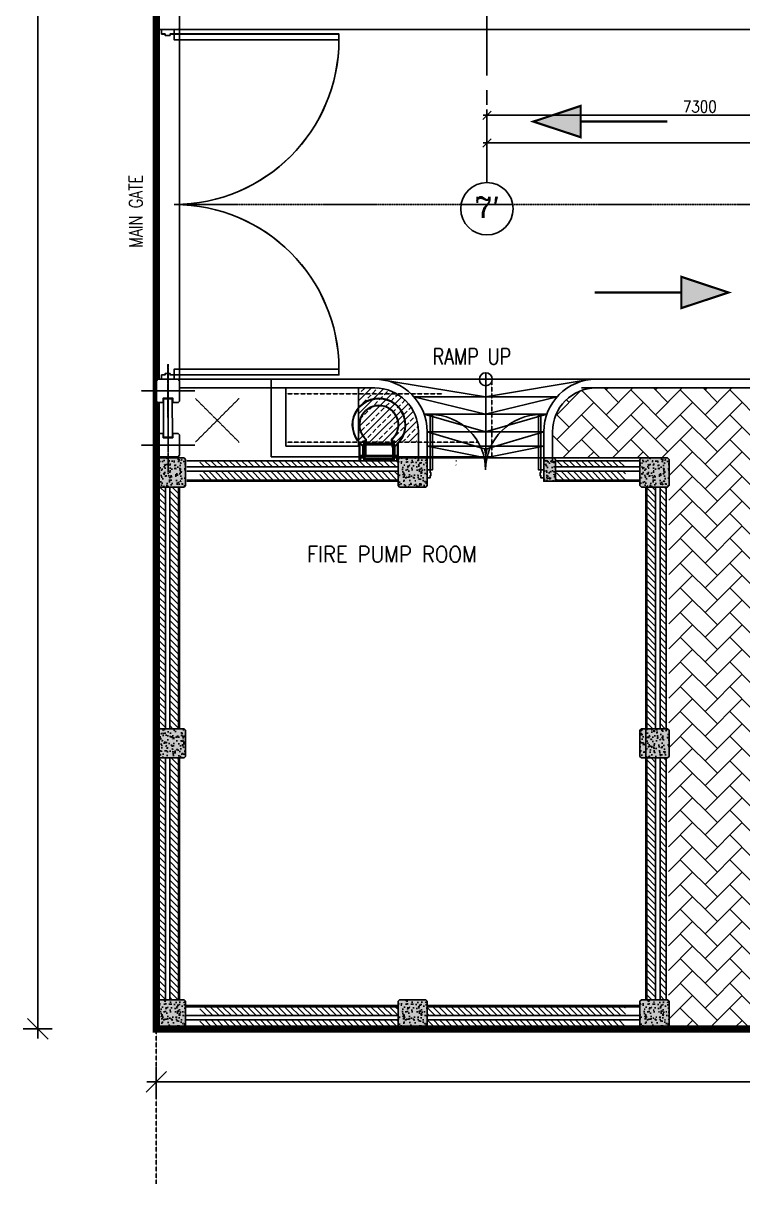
# Model space of a CAD drawing. Header units: metres. Extents: x 841183 to 1048542, y 259326 to 317714.
# Drawn here: x 844511 to 856861, y 259326 to 279244 of the extents above; entities that cross this region are included whole.
import ezdxf
from ezdxf.enums import TextEntityAlignment as Align

# ---------------------------------------------------------------- set-up
doc = ezdxf.new("R2010")
doc.units = ezdxf.units.M
doc.set_wipeout_variables(frame=1)
doc.header["$PDMODE"] = 34
for name, pattern in [('CENTER', [2, 1.25, -0.25, 0.25, -0.25]), ('DASHED2', [0.375, 0.25, -0.125]), ('HIDDEN', [0.375, 0.25, -0.125]), ('HIDDEN2', [0.1875, 0.125, -0.0625]), ('VILLA AXIS$0$CENTER', [2, 1.25, -0.25, 0.25, -0.25])]:
    doc.linetypes.add(name, pattern=pattern)
for name, color, linetype in [('A-ARROW', 252, 'Continuous'), ('A-AXIS LINE', 253, 'Continuous'), ('A-COMPOUND WALL', 3, 'Continuous'), ('A-FIXTURES', 252, 'Continuous'), ('A-HATCH-WALL', 8, 'Continuous'), ('A-LEVEL', 252, 'Continuous'), ('A-SECT-PATT', 9, 'Continuous'), ('A-TEXT', 252, 'Continuous'), ('A-WALL', 4, 'Continuous'), ('A-WALL-1', 252, 'Continuous'), ('A-WALL-2', 252, 'Continuous'), ('F-PLOT LIMITS - Zoom', 1, 'Continuous'), ('G-GRID', 252, 'CENTER'), ('G-MISC', 1, 'Continuous'), ('INTEC -LVL', 2, 'Continuous'), ('PDF2_A-ANNO-DIMS', 8, 'Continuous'), ('PRE CAST WALL', 252, 'Continuous'), ('TIP - BEAM-CONC', 6, 'Continuous'), ('TIP - DOOR2', 252, 'Continuous'), ('TIP - G - PAVEMENT', 9, 'Continuous'), ('TRENCH', 5, 'Continuous')]:
    doc.layers.add(name, color=color, linetype=linetype)
for name, color, linetype, transparency in [('A-AXIS DIMENSION', 252, 'Continuous', 0.6), ('A-AXIS MARKER', 253, 'Continuous', 0.6), ('A-AXIS TEXT', 252, 'Continuous', 0.6), ('A-DOOR', 252, 'Continuous', 0.6), ('A-HATCH', 252, 'Continuous', 0.6), ('A-HATCH SOLID', 253, 'Continuous', 0.6), ('A-REFLECT DOWN', 252, 'Continuous', 0.6)]:
    doc.layers.add(name, color=color, linetype=linetype, transparency=transparency)
doc.layers.add('MAN HOLE', color=2, linetype='Continuous', lineweight=5)
doc.styles.add('ISOCP3', font='isocp3.shx')
doc.styles.add('romans', font='romans.shx', dxfattribs={"width": 0.85})
doc.styles.add('VILLA AXIS$0$U SHAPE AXIS$0$AXES$0$COMP', font='complex')
doc.dimstyles.new('DIM-100', dxfattribs={"dimtxt": 200, "dimasz": 100, "dimexe": 50, "dimexo": 75, "dimgap": 50, "dimtad": 1, "dimdec": 0, "dimrnd": 5, "dimzin": 9, "dimdsep": 46, "dimtxsty": 'romans', "dimblk1": 'D-oblique', "dimblk2": 'D-oblique', "dimsah": 1, "dimcen": 100, "dimdle": 100, "dimclrd": 256, "dimclre": 256, "dimclrt": 131, "dimadec": 0, "dimazin": 0, "dimtfac": 1, "dimtdec": 0, "dimtofl": 0, "dimtmove": 2, "dimatfit": 3, "dimldrblk": 'OBLIQUE', "dimfxl": 100, "dimfxlon": 1, "dimtfillclr": 256, "dimtolj": 1, "dimtzin": 0, "dimarcsym": 0})
doc.dimstyles.new('LEADER-100', dxfattribs={"dimtxt": 225, "dimasz": 200, "dimexe": 100, "dimexo": 100, "dimgap": 50, "dimtad": 1, "dimdec": 0, "dimzin": 0, "dimdsep": 46, "dimtxsty": 'ISOCP3', "dimcen": 100, "dimdle": 100, "dimclrd": 256, "dimclre": 256, "dimclrt": 3, "dimadec": 0, "dimazin": 0, "dimtfac": 1, "dimtdec": 0, "dimtofl": 0, "dimtmove": 2, "dimatfit": 3, "dimfxl": 1, "dimtolj": 1, "dimtzin": 0, "dimarcsym": 0})
pattern_1 = [(315, (-169616.05, -34244.86), (53.03301, 53.03301), [])]
pattern_2 = [(315, (-167396.76, -22843.1), (53.03301, 53.03301), [])]

# ---------------------------------------------------------------- blocks, each defined once
blk = doc.blocks.new('VILLA AXIS$0$U SHAPE AXIS$0$AXES$0$AXIS-MARK')
at = {"layer": 'A-AXIS MARKER'}
blk.add_circle((0, 0.5), 0.5, dxfattribs=at)
at = {"layer": 'A-AXIS TEXT', "color": 8, "style": 'VILLA AXIS$0$U SHAPE AXIS$0$AXES$0$COMP'}
blk.add_attdef('1', text='', height=0.4, dxfattribs=at).set_placement((0, 0.5), align=Align.MIDDLE)
blk = doc.blocks.new('D-oblique')
for p, q in [((0, -1), (0, 1)), ((-1, 0), (0.647, 0)), ((-0.707, -0.707), (0.707, 0.707))]:
    blk.add_line(p, q)
blk = doc.blocks.new('*D313')
at = {"layer": 'A-AXIS DIMENSION', "lineweight": -2, "transparency": 16777216}
for p, q in [((852470, 277089), (852470, 277239)), ((890095, 277189), (852570, 277189)), ((890195, 277090), (890195, 277239))]:
    blk.add_line(p, q, dxfattribs=at)
at = {"layer": 'Defpoints', "color": 0, "transparency": 16777216}
for p in [(852470, 277189), (890195, 276742, 53), (852470, 276641, 10)]:
    blk.add_point(p, dxfattribs=at)
at = {"layer": 'A-AXIS DIMENSION', "lineweight": -2, "transparency": 16777216, "xscale": 100, "yscale": 100, "zscale": 100, "rotation": 180}
blk.add_blockref('D-oblique', (852470, 277189), dxfattribs=at)
at = {"layer": 'A-AXIS DIMENSION', "lineweight": -2, "transparency": 16777216, "xscale": 100, "yscale": 100, "zscale": 100}
blk.add_blockref('D-oblique', (890195, 277189), dxfattribs=at)
at = {"layer": 'A-AXIS DIMENSION', "transparency": 16777216, "insert": (871333, 277339), "char_height": 200, "attachment_point": 5, "style": 'romans'}
blk.add_mtext('\\A1;37725', dxfattribs=at)
blk = doc.blocks.new('_OBLIQUE')
at = {"color": 0, "linetype": 'ByBlock'}
blk.add_line((-0.5, -0.5), (0.5, 0.5), dxfattribs=at)
blk = doc.blocks.new('*D314')
at = {"layer": 'A-AXIS DIMENSION', "lineweight": -2, "transparency": 16777216}
for p, q in [((852470, 277564), (852470, 277714)), ((859670, 277664), (852570, 277664)), ((859770, 277565), (859770, 277714))]:
    blk.add_line(p, q, dxfattribs=at)
at = {"layer": 'Defpoints', "color": 0, "transparency": 16777216}
for p in [(852470, 277664), (859770, 277233, -53), (852470, 276912, -53)]:
    blk.add_point(p, dxfattribs=at)
at = {"layer": 'A-AXIS DIMENSION', "lineweight": -2, "transparency": 16777216, "xscale": 100, "yscale": 100, "zscale": 100, "rotation": 180}
blk.add_blockref('D-oblique', (852470, 277664), dxfattribs=at)
at = {"layer": 'A-AXIS DIMENSION', "lineweight": -2, "transparency": 16777216, "xscale": 100, "yscale": 100, "zscale": 100}
blk.add_blockref('D-oblique', (859770, 277664), dxfattribs=at)
at = {"layer": 'A-AXIS DIMENSION', "transparency": 16777216, "insert": (856123, 277814), "char_height": 200, "attachment_point": 5, "style": 'romans'}
blk.add_mtext('\\A1;7300', dxfattribs=at)
blk = doc.blocks.new('arrow')
h = blk.add_hatch(color=252)
h.dxf.hatch_style = 1
h.paths.add_polyline_path([(0, 3066), (-359, 1983), (359, 1983)])
at = {"layer": 'A-AXIS DIMENSION', "color": 252, "const_width": 50}
blk.add_lwpolyline([(359, 1983), (0, 3066), (-359, 1983)], close=True, dxfattribs=at)
blk.add_lwpolyline([(0, 1983), (0, 0)], dxfattribs=at)
blk = doc.blocks.new('*D284')
at = {"layer": 'A-AXIS DIMENSION', "lineweight": -2, "transparency": 16777216}
for p, q in [((-45335, 300), (-45635, 300)), ((-45435, 50), (-45435, -49450)), ((-45335, -49700), (-45635, -49700))]:
    blk.add_line(p, q, dxfattribs=at)
at = {"layer": 'Defpoints', "color": 0, "transparency": 16777216}
for p in [(-44732, 300), (-45435, -49700), (-44732, -49700)]:
    blk.add_point(p, dxfattribs=at)
at = {"layer": 'A-AXIS DIMENSION', "lineweight": -2, "transparency": 16777216, "xscale": 250, "yscale": 250, "zscale": 250}
for p, rotation in [((-45435, 300), 90), ((-45435, -49700), 270)]:
    blk.add_blockref('D-oblique', p, dxfattribs=dict(at, rotation=rotation))
at = {"layer": 'A-AXIS DIMENSION', "color": 252, "transparency": 16777216, "insert": (-45735, -24700), "char_height": 500, "attachment_point": 5, "rotation": 90, "style": 'romans'}
blk.add_mtext('\\A1;50000', dxfattribs=at)
blk = doc.blocks.new('*D285')
at = {"layer": 'A-AXIS DIMENSION', "lineweight": -2, "transparency": 16777216}
for p, q in [((-43400, -50508), (-43400, -50808)), ((6600, -50508), (6600, -50808)), ((-43150, -50608), (6350, -50608))]:
    blk.add_line(p, q, dxfattribs=at)
at = {"layer": 'Defpoints', "color": 0, "transparency": 16777216}
for p in [(-43400, -49750), (6600, -49750), (6600, -50608)]:
    blk.add_point(p, dxfattribs=at)
at = {"layer": 'A-AXIS DIMENSION', "lineweight": -2, "transparency": 16777216, "xscale": 250, "yscale": 250, "zscale": 250, "rotation": 180}
blk.add_blockref('D-oblique', (-43400, -50608), dxfattribs=at)
at = {"layer": 'A-AXIS DIMENSION', "lineweight": -2, "transparency": 16777216, "xscale": 250, "yscale": 250, "zscale": 250}
blk.add_blockref('D-oblique', (6600, -50608), dxfattribs=at)
at = {"layer": 'A-AXIS DIMENSION', "color": 252, "transparency": 16777216, "insert": (-18400, -50308), "char_height": 500, "attachment_point": 5, "style": 'romans'}
blk.add_mtext('\\A1;50000', dxfattribs=at)
blk = doc.blocks.new('B_E_Cu400x400')
at = {"layer": 'TIP - G - PAVEMENT'}
h = blk.add_hatch(color=252, dxfattribs=at)
h.dxf.hatch_style = 1
h.paths.add_polyline_path([(85, 200), (75, 200), (75, 135), (0, 135), (0, 125), (85, 125)])
h.paths.add_polyline_path([(0, 135), (-75, 135), (-75, 200), (-85, 200), (-85, 125), (0, 125)])
at = {"layer": 'A-WALL-1', "color": 252}
blk.add_lwpolyline([(75, 200), (75, 135), (-75, 135), (-75, 200)], dxfattribs=at)
at = {"color": 252}
blk.add_wipeout([(-200, 175), (-175, 200), (-85, 200), (-85, 125), (85, 125), (85, 200), (175, 200), (200, 175), (200, -175), (175, -200), (85, -200), (85, -200), (-85, -200), (-85, -200), (-175, -200), (-200, -175)], dxfattribs=at).dxf.layer = 'A-WALL-1'
at = {"layer": 'A-WALL-1', "color": 252}
blk.add_lwpolyline([(200, 175), (175, 200), (85, 200), (85, 125), (-85, 125), (-85, 200), (-175, 200), (-200, 175), (-200, -175), (-175, -200), (175, -200), (200, -175)], close=True, dxfattribs=at)
at = {"layer": 'G-GRID', "color": 252}
for p, q in [((0, -460), (0, 460)), ((460, 0), (-460, 0))]:
    blk.add_line(p, q, dxfattribs=at)
blk = doc.blocks.new('A$Cc662c809')
at = {"layer": 'A-COMPOUND WALL', "elevation": 0}
blk.add_lwpolyline([(535, 7060), (635, 7060), (660, 7035), (660, 6685), (635, 6660), (285, 6660), (260, 6685), (260, 7035), (285, 7060), (535, 7060)], dxfattribs=at)
at = {"layer": 'TIP - DOOR2', "elevation": 0}
for points in [[(548, 8260), (372, 8260), (372, 8200), (420, 8200), (420, 8181), (489, 8181), (489, 8200), (548, 8200)], [(548, 7060), (372, 7060), (372, 7120), (420, 7120), (420, 7139), (489, 7139), (489, 7120), (548, 7120)]]:
    blk.add_lwpolyline(points, close=True, dxfattribs=at)
blk.add_lwpolyline([(548, 7120), (548, 7172), (1628, 7172, 0.011257), (1628, 7120)], format="xyb", close=True, dxfattribs=at)
at = {"layer": 'TIP - DOOR2'}
for points in [[(569, 6660), (351, 6660), (351, 6585), (411, 6585), (411, 6562), (496, 6562), (496, 6585), (569, 6585)], [(569, 660), (351, 660), (351, 734), (411, 734), (411, 758), (496, 758), (496, 734), (569, 734)]]:
    blk.add_lwpolyline(points, close=True, dxfattribs=at)
for points in [[(569, 6585), (569, 6485), (3394, 6485, -0.015763), (3394, 6585)], [(569, 734), (569, 834), (3394, 834, 0.015763), (3394, 734)]]:
    blk.add_lwpolyline(points, format="xyb", close=True, dxfattribs=at)
for centre, radius, start, end in [((560, 7132, 0), 1068, 2.137, 90.6758), ((569, 6485), 2825, 270, 0), ((569, 834), 2825, 0, 90)]:
    blk.add_arc(centre, radius, start, end, dxfattribs=at)
at = {"rotation": 359.9998847243636}
blk.add_blockref('B_E_Cu400x400', (460, 8460, 0), dxfattribs=at)
at = {"xscale": -1, "rotation": 180.0001152756365}
blk.add_blockref('B_E_Cu400x400', (460, 460, 0), dxfattribs=at)
blk = doc.blocks.new('door2')
at = {"layer": 'A-DOOR'}
for points in [[(48, 139), (89, 139), (89, 1090, -0.011257), (48, 1090)], [(1952, 139), (1911, 139), (1911, 1090, 0.011257), (1952, 1090)]]:
    blk.add_lwpolyline(points, format="xyb", close=True, dxfattribs=at)
for points in [[(0, 139), (0, 0), (48, 0), (48, 38), (63, 38), (63, 92), (48, 92), (48, 139)], [(2000, 139), (2000, 0), (1952, 0), (1952, 38), (1937, 38), (1937, 92), (1952, 92), (1952, 139)]]:
    blk.add_lwpolyline(points, close=True, dxfattribs=at)
for centre, radius, start, end in [((48, 139), 951, 0, 90), ((1952, 136), 954, 89.9736, 179.8456)]:
    blk.add_arc(centre, radius, start, end, dxfattribs=at)
blk = doc.blocks.new('StfGB')
at = {"layer": 'A-HATCH SOLID'}
blk.add_hatch(color=256, dxfattribs=at).paths.add_polyline_path([(-100, -187.5), (100, -187.5), (100, 187.5), (75, 212.5), (-75, 212.5), (-100, 187.5)])
at = {"layer": 'A-SECT-PATT'}
h = blk.add_hatch(dxfattribs=at)
h.set_pattern_fill('AR-CONC', color=8, style=0)
h.paths.add_polyline_path([(-100, -187.5), (100, -187.5), (100, 187.5), (75, 212.5), (-75, 212.5), (-100, 187.5)])
at = {"layer": 'A-WALL-2'}
blk.add_lwpolyline([(-100, -187.5), (100, -187.5), (100, 187.5), (75, 212.5), (-75, 212.5), (-100, 187.5)], close=True, dxfattribs=at)
blk = doc.blocks.new('A$C6F976E16')
at = {"layer": 'G-MISC', "color": 252}
for p, q in [((-566, 320), (-616, 320)), ((-616, 240), (-616, 320)), ((-566, 310), (-616, 310)), ((-279, 260), (-616, 260)), ((-616, 240), (-616, 250)), ((-566, 240), (-616, 240)), ((-566, 240), (-616, 240)), ((-615, 261), (-615, 261)), ((-609, 320), (-609, 330)), ((-601, -240), (-601, 240)), ((-279, 240), (-581, 240)), ((-581, -240), (-581, 240)), ((-566, 260), (-566, 320)), ((-524, 330), (-524, -336)), ((-381, 276), (-515, 276)), ((-340, -225), (-340, 225)), ((-340, -225), (-340, 225)), ((-320, -225), (-320, 225)), ((-616, -240), (-616, -256)), ((-279, -240), (-616, -240)), ((-616, -246), (-616, -256)), ((-616, -246), (-616, -326)), ((-279, -260), (-616, -260)), ((-566, -316), (-616, -316)), ((-566, -326), (-616, -326)), ((-609, -326), (-609, -336)), ((-566, -260), (-566, -326)), ((-381, -225), (-515, -225)), ((-381, -276), (-515, -276))]:
    blk.add_line(p, q, dxfattribs=at)
at = {"layer": 'G-MISC', "color": 252, "ltscale": 0.5}
for p, q in [((-316, 330), (-609, 330)), ((-326, 320), (-566, 320)), ((-309, -336), (-609, -336)), ((-320, -326), (-566, -326))]:
    blk.add_line(p, q, dxfattribs=at)
at = {"layer": 'G-MISC', "color": 252, "linetype": 'HIDDEN', "ltscale": 0.5}
for p, q in [((-250, 225), (-312, 225)), ((-312, 219), (-312, 225)), ((-247, 219), (-312, 219)), ((-247, -219), (-312, -219)), ((-312, -219), (-312, -225)), ((-250, -225), (-312, -225))]:
    blk.add_line(p, q, dxfattribs=at)
at = {"layer": 'G-MISC', "color": 252}
for points in [[(-287, 260), (-287, 272, -0.414214), (-283, 276), (-279, 276), (-279, 225), (-381, 225)], [(-381, 260), (-381, 276), (-377, 276, -0.414214), (-373, 272), (-373, 260)], [(-373, 240), (-373, 239, 0.414214), (-365, 231), (-295, 231, 0.414214), (-287, 239), (-287, 240)], [(-287, -260), (-287, -272, 0.414214), (-283, -276), (-279, -276), (-279, -225), (-381, -225), (-381, -240)], [(-381, -260), (-381, -276), (-377, -276, 0.414214), (-373, -272), (-373, -260)], [(-373, -240), (-373, -239, -0.414214), (-365, -231), (-295, -231, -0.414214), (-287, -239), (-287, -240)]]:
    blk.add_lwpolyline(points, format="xyb", dxfattribs=at)
at = {"layer": 'G-MISC', "color": 252, "ltscale": 0.5}
for radius, start, end in [(457, 214.6972, 145.3028), (450, 215.2944, 144.7056), (336, 222.0395, 137.9605), (330, 221.5778, 138.4222)]:
    blk.add_arc((0, 0), radius, start, end, dxfattribs=at)
blk = doc.blocks.new('A$C56b1935b')
at = {"color": 252, "extrusion": (4.56663e-23, 5.41841e-11, -1)}
for p, q in [((-5199, -38850, 68), (-5224, -38875, 68)), ((-5224, -38875, 68), (-5224, -39225, 68)), ((-5109, -38850, 68), (-5199, -38850, 68)), ((-4939, -38850, 68), (-5109, -38850, 68)), ((-5109, -38850, 68), (-5109, -38850, 68)), ((-4849, -38850, 68), (-4939, -38850, 68)), ((-4939, -38850, 68), (-4939, -38850, 68)), ((-4824, -38875, 68), (-4849, -38850, 68)), ((-4824, -39225, 68), (-4824, -38875, 68)), ((-5224, -39225, 68), (-5199, -39250, 68)), ((-5109, -39250, 68), (-5109, -39175, 68)), ((-5109, -39175, 68), (-4939, -39175, 68)), ((-4939, -39175, 68), (-4939, -39250, 68)), ((-4849, -39250, 68), (-4824, -39225, 68)), ((-5199, -39250, 68), (-5109, -39250, 68)), ((-4939, -39250, 68), (-4849, -39250, 68))]:
    blk.add_line(p, q, dxfattribs=at)
at = {"color": 252}
for p, q in [((-5224, -39805, 26), (-5199, -39780, 26)), ((-5224, -40155, 26), (-5224, -39805, 26)), ((-5199, -39780, 26), (-5109, -39780, 26)), ((-5109, -39780, 26), (-5109, -39855, 26)), ((-4939, -39855, 26), (-4939, -39780, 26)), ((-4939, -39780, 26), (-4849, -39780, 26)), ((-4849, -39780, 26), (-4824, -39805, 26)), ((-4824, -39805, 26), (-4824, -40155, 26)), ((-5109, -39855, 26), (-4939, -39855, 26)), ((-5199, -40180, 26), (-5224, -40155, 26)), ((-5109, -40180, 26), (-5199, -40180, 26)), ((-4939, -40180, 26), (-5109, -40180, 26)), ((-5109, -40180, 26), (-5109, -40180, 26)), ((-4849, -40180, 26), (-4939, -40180, 26)), ((-4939, -40180, 26), (-4939, -40180, 26)), ((-4824, -40155, 26), (-4849, -40180, 26))]:
    blk.add_line(p, q, dxfattribs=at)
at = {"layer": 'A-WALL', "color": 252}
for p, q in [((-5099, -39845, 26), (-5099, -39185, 26)), ((-4949, -39845, 26), (-4950, -39185, 26))]:
    blk.add_line(p, q, dxfattribs=at)
at = {"layer": 'G-GRID', "color": 252}
for p, q in [((-5024, -38590, 68), (-5024, -39510, 68)), ((-4564, -39050, 68), (-5484, -39050, 68)), ((-5024, -40440, 26), (-5024, -39520, 26)), ((-4564, -39980, 26), (-5484, -39980, 26))]:
    blk.add_line(p, q, dxfattribs=at)
at = {"layer": 'PRE CAST WALL', "color": 252}
for p, q in [((-5224, -32825, 68), (-5224, -32475, 68)), ((-4824, -32475, 68), (-4824, -32825, 68)), ((-5199, -32850, 68), (-5224, -32825, 68)), ((-4849, -32850, 68), (-5199, -32850, 68)), ((-4824, -32825, 68), (-4849, -32850, 68)), ((-5224, -38875, 68), (-5199, -38850, 68)), ((-5224, -39225, 68), (-5224, -38875, 68)), ((-5199, -38850, 68), (-4849, -38850, 68)), ((-4849, -38850, 68), (-4824, -38875, 68)), ((-4824, -38875, 68), (-4824, -39225, 68)), ((-5199, -39250, 68), (-5224, -39225, 68)), ((-4939, -39175, 68), (-5109, -39175, 68)), ((-5109, -39175, 68), (-5109, -39250, 68)), ((-4949, -39185, 68), (-5099, -39185, 68)), ((-5099, -39185, 68), (-5099, -39250, 68)), ((-4949, -39250, 68), (-4949, -39185, 68)), ((-4939, -39250, 68), (-4939, -39175, 68)), ((-4824, -39225, 68), (-4849, -39250, 68)), ((-5109, -39250, 68), (-5199, -39250, 68)), ((-4849, -39250, 68), (-4939, -39250, 68)), ((-5199, -39780, 26), (-5224, -39805, 26)), ((-5224, -39805, 26), (-5224, -40155, 26)), ((-5109, -39780, 26), (-5199, -39780, 26)), ((-5109, -39855, 26), (-5109, -39780, 26)), ((-5099, -39845, 26), (-5099, -39780, 26)), ((-4949, -39780, 26), (-4949, -39845, 26)), ((-4849, -39780, 26), (-4939, -39780, 26)), ((-4939, -39780, 26), (-4939, -39855, 26)), ((-4824, -39805, 26), (-4849, -39780, 26)), ((-4824, -40155, 26), (-4824, -39805, 26)), ((-4939, -39855, 26), (-5109, -39855, 26)), ((-4949, -39845, 26), (-5099, -39845, 26)), ((-5224, -40155, 26), (-5199, -40180, 26)), ((-5199, -40180, 26), (-4849, -40180, 26)), ((-4849, -40180, 26), (-4824, -40155, 26))]:
    blk.add_line(p, q, dxfattribs=at)
at = {"layer": 'TIP - DOOR2', "color": 252}
for p, q in [((-4916, -32850, 68), (-5133, -32850, 68)), ((-5133, -32850, 68), (-5133, -32925, 68)), ((-4916, -32925, 68), (-4916, -32850, 68)), ((-5133, -32925, 68), (-5074, -32925, 68)), ((-5074, -32925, 68), (-5074, -32949, 68)), ((-5074, -32949, 68), (-4989, -32949, 68)), ((-4989, -32949, 68), (-4989, -32925, 68)), ((-4989, -32925, 68), (-4916, -32925, 68)), ((-4916, -32925, 68), (-4916, -33025, 68)), ((-2090, -32925, 68), (-4916, -32925, 68)), ((-4916, -33025, 68), (-2090, -33025, 68)), ((-5133, -38850, 68), (-5133, -38776, 68)), ((-5133, -38776, 68), (-5074, -38776, 68)), ((-5074, -38776, 68), (-5074, -38752, 68)), ((-5074, -38752, 68), (-4989, -38752, 68)), ((-4989, -38752, 68), (-4989, -38776, 68)), ((-4989, -38776, 68), (-4916, -38776, 68)), ((-4916, -38776, 68), (-4916, -38676, 68)), ((-4916, -38676, 68), (-2090, -38676, 68)), ((-4916, -38776, 68), (-4916, -38850, 68)), ((-2090, -38776, 68), (-4916, -38776, 68)), ((-4916, -38850, 68), (-5133, -38850, 68))]:
    blk.add_line(p, q, dxfattribs=at)
for centre, radius, start, end in [((-4916, -33025, 68), 2825, 270, 0), ((-505, -32975, 68), 1586, 178.1938, 181.8062), ((-4916, -38676, 68), 2825, 0, 90), ((-505, -38726, 68), 1586, 178.1938, 181.8062)]:
    blk.add_arc(centre, radius, start, end, dxfattribs=at)
blk = doc.blocks.new('A$C5e30045e')
at = {"layer": 'A-AXIS LINE', "linetype": 'VILLA AXIS$0$CENTER', "ltscale": 1000, "elevation": -97.9}
blk.add_lwpolyline([(852469.8, 289595.4), (852469.8, 276508.6)], dxfattribs=at)
at = {"layer": 'A-AXIS TEXT'}
ref = blk.add_blockref('VILLA AXIS$0$U SHAPE AXIS$0$AXES$0$AXIS-MARK', (852469.8, 275611.5, -97.9), dxfattribs=dict(at, xscale=897.0721255241026, yscale=897.0721255241026, zscale=897.0721255241026))
ref.add_attrib('1', "7'", dxfattribs={"height": 360, "style": 'VILLA AXIS$0$U SHAPE AXIS$0$AXES$0$COMP'}).set_placement((852469.8, 276082.1, -97.9), align=Align.MIDDLE)
at = {"layer": 'A-AXIS DIMENSION'}
dim = blk.add_linear_dim(base=(852469.8, 277664, -44.6), p1=(859769.8, 277233.1, -97.9), p2=(852469.8, 276912.1, -97.9), dimstyle='DIM-100', override={"dimclrt": 256}, dxfattribs=at)
dim.commit()
dim.dimension.update_dxf_attribs({"geometry": '*D314', "text_midpoint": (856123.1, 277814, -44.6), "dimtype": 160})
dim = blk.add_linear_dim(base=(852469.8, 277188.8, -108.4), p1=(890195.4, 276741.6, -55.9), p2=(852469.8, 276641.2, -97.9), dimstyle='DIM-100', override={"dimclrt": 256, "dimfxl": 100, "dimfxlon": 1}, dxfattribs=at)
dim.commit()
dim.dimension.update_dxf_attribs({"geometry": '*D313', "text_midpoint": (871332.6, 277338.8, -108.4)})
blk = doc.blocks.new('A$C10b3fa2f')
at = {"layer": 'A-AXIS DIMENSION'}
h = blk.add_hatch(dxfattribs=at)
h.set_pattern_fill('ANSI33', color=252, scale=25)
h.set_pattern_definition([(45, (-915261.64, -204772.13), (-112.253202, 112.253202), []), (45, (-915149.39, -204772.13), (-112.253202, 112.253202), [79.375, -39.6875])])
edge = h.paths.add_edge_path()
edge.add_arc((-39647.4, -39450.3), 750, 56.56948, 89.99977)
edge.add_line((-39647.3, -38700.3), (-39927.9, -38700.3))
edge.add_arc((-39710.7, -39487.5), 816.6, 105.42336, 105.54933)
edge.add_line((-39929.6, -38700.8), (-39929.6, -39630))
edge.add_line((-39929.6, -39630), (-38895, -39630))
edge.add_line((-38895, -39630), (-38895, -39450.3))
edge.add_arc((-39710.7, -39487.5), 816.6, 2.60755, 54.29431)
at = {"layer": 'A-HATCH'}
h = blk.add_hatch(dxfattribs=at)
h.set_pattern_fill('ANSI31', color=252, scale=600, angle=-90, style=0)
h.set_pattern_definition(pattern_2)
h.paths.add_polyline_path([(-36530.7, -40055), (-36530.7, -39950), (-35347.7, -39950), (-35347.7, -40055)])
h.paths.add_polyline_path([(-38255.5, -40055), (-38247.2, -39950), (-38265, -39950), (-38255.6, -40055)])
h.paths.add_polyline_path([(-39250, -40055), (-39250, -39950), (-42652.4, -39950), (-42652.4, -40055)])
h = blk.add_hatch(dxfattribs=at)
h.set_pattern_fill('ANSI31', color=252, scale=600, angle=-90, style=0)
h.set_pattern_definition(pattern_2)
h.paths.add_polyline_path([(-36530.7, -40280), (-36530.7, -40130), (-35347.7, -40130), (-35347.7, -40280)])
h.paths.add_polyline_path([(-39250, -40280), (-39250, -40130), (-42652.4, -40130), (-42652.4, -40280)])
h = blk.add_hatch(dxfattribs=at)
h.set_pattern_fill('ANSI31', color=252, scale=600, angle=-90, style=0)
h.set_pattern_definition([(315, (-271754.13, 386190.31), (53.033009, 53.033009), [])])
h.paths.add_polyline_path([(-43170, -44550), (-43020, -44550), (-43020, -40400), (-43170, -40400)])
h.paths.add_polyline_path([(-43350, -44550), (-43245, -44550), (-43245, -40400), (-43350, -40400)])
h.paths.add_polyline_path([(-43350, -49200), (-43245, -49200), (-43245, -45050), (-43350, -45050)])
h.paths.add_polyline_path([(-43170, -49200), (-43020, -49200), (-43020, -45050), (-43170, -45050)])
h = blk.add_hatch(dxfattribs=at)
h.set_pattern_fill('ANSI31', color=252, scale=600, angle=-90, style=0)
h.set_pattern_definition([(315, (-271258.824, 386190.31), (53.033009, 53.033009), [])])
h.paths.add_polyline_path([(-34830, -44550), (-34980, -44550), (-34980, -40400), (-34830, -40400)])
h.paths.add_polyline_path([(-34650, -44550), (-34755, -44550), (-34755, -40400), (-34650, -40400)])
h.paths.add_polyline_path([(-34650, -49200), (-34755, -49200), (-34755, -45050), (-34650, -45050)])
h.paths.add_polyline_path([(-34830, -49200), (-34980, -49200), (-34980, -45050), (-34830, -45050)])
h = blk.add_hatch(dxfattribs=at)
h.set_pattern_fill('ANSI31', color=252, scale=600, angle=-90, style=0)
h.set_pattern_definition(pattern_1)
h.paths.add_polyline_path([(-39250, -49470), (-39250, -49320), (-42652.4, -49320), (-42652.4, -49470)])
h.paths.add_polyline_path([(-38750, -49320), (-38750, -49470), (-35347.7, -49470), (-35347.7, -49320)])
h = blk.add_hatch(dxfattribs=at)
h.set_pattern_fill('ANSI31', color=252, scale=600, angle=-90, style=0)
h.set_pattern_definition(pattern_1)
h.paths.add_polyline_path([(-38750, -49545), (-38750, -49650), (-35347.7, -49650), (-35347.7, -49545)])
h.paths.add_polyline_path([(-39250, -49650), (-39250, -49545), (-42652.4, -49545), (-42652.4, -49650)])
at = {"layer": 'A-HATCH SOLID'}
for points in [[(-42925, -39900), (-42900, -39925), (-42900, -40375), (-42925, -40400), (-43375, -40400), (-43400, -40375), (-43400, -39925), (-43375, -39900)], [(-38775, -40400), (-38750, -40375), (-38750, -39925), (-38775, -39900), (-39225, -39900), (-39250, -39925), (-39250, -40375), (-39225, -40400)], [(-34625, -39900), (-34600, -39925), (-34600, -40375), (-34625, -40400), (-35075, -40400), (-35100, -40375), (-35100, -39925), (-35075, -39900)], [(-42925, -45050), (-42900, -45025), (-42900, -44575), (-42925, -44550), (-43375, -44550), (-43400, -44575), (-43400, -45025), (-43375, -45050)], [(-35075, -45050), (-35100, -45025), (-35100, -44575), (-35075, -44550), (-34625, -44550), (-34600, -44575), (-34600, -45025), (-34625, -45050)], [(-42925, -49700), (-42900, -49675), (-42900, -49225), (-42925, -49200), (-43375, -49200), (-43400, -49225), (-43400, -49675), (-43375, -49700)], [(-38775, -49700), (-38750, -49675), (-38750, -49225), (-38775, -49200), (-39225, -49200), (-39250, -49225), (-39250, -49675), (-39225, -49700)], [(-34625, -49700), (-34600, -49675), (-34600, -49225), (-34625, -49200), (-35075, -49200), (-35100, -49225), (-35100, -49675), (-35075, -49700)]]:
    blk.add_hatch(color=252, dxfattribs=at).paths.add_polyline_path(points)
at = {"layer": 'A-REFLECT DOWN'}
h = blk.add_hatch(dxfattribs=at)
h.set_pattern_fill('AR-HBONE', color=252, scale=75, style=0)
h.set_pattern_definition([(45, (-915514.3, -204772.13), (0, 424.26407), [900, -300]), (135, (-915302.16, -204560), (3e-14, 424.26407), [900, -300])])
edge = h.paths.add_edge_path()
edge.add_line((-20025, -38700.3), (-35856.9, -38700.3))
edge.add_arc((-35849.9, -39450.3), 750.1, 90.53262, 179.99758)
edge.add_line((-36600, -39450.3), (-36600, -39900))
edge.add_line((-36600, -39900), (-36575, -39900))
edge.add_line((-36575, -39900), (-34625, -39900))
edge.add_line((-34625, -39900), (-34600, -39925))
edge.add_line((-34600, -39925), (-34612.5, -49687.5))
edge.add_line((-34612.5, -49687.5), (-33150, -49650))
edge.add_line((-33150, -49650), (-33150, -39350))
edge.add_line((-33150, -39350), (-20850, -39350))
edge.add_line((-20850, -39350), (-20850, -49299.6))
edge.add_line((-20850, -49299.6), (-20025, -49300))
edge.add_line((-20025, -49300), (-20025, -38700.3))
at = {"layer": 'A-SECT-PATT'}
h = blk.add_hatch(dxfattribs=at)
h.set_pattern_fill('AR-CONC', color=252, angle=-270, style=0)
h.set_pattern_definition([(140, (11951.75, -367606.43), (15.939086, 182.18467), [19.05, -209.55]), (85, (11951.75, -367606.43), (-191.05685, -35.24342), [15.24, -167.64058]), (190.451445, (11953.08, -367591.25), (-175.11775, 146.94125), [16.19001, -178.09024]), (136.1842, (11900.95, -367606.43), (42.04233, 271.07904), [28.575, -314.325]), (186.63556, (11904.46, -367583.84), (-247.42612, 237.40413), [24.28502, -267.1356]), (81.18415, (11900.95, -367606.43), (-247.42612, 237.40413), [22.85997, -251.45973]), (111, (11913.65, -367581.03), (102.2652, 151.61439), [19.05, -209.55]), (56, (11913.65, -367581.03), (-184.18797, 61.80203), [15.24, -167.64]), (161.451445, (11922.18, -367568.4), (-81.92277, 213.41642), [16.19001, -178.08994]), (127.5, (11951.754, -367606.43), (-84.555039, 3.088603), [0, -165.608, 0, -170.18, 0, -168.275]), (97.5, (11951.75, -367606.43), (-100.180575, 66.819663), [0, -97.028, 0, -161.798, 0, -64.135]), (57.5, (11951.754, -367663.075), (5.728744, 135.590595), [0, -63.5, 0, -198.12, 0, -262.89]), (47.5, (11951.75, -367688.48), (-25.42649, 148.12918), [0, -82.55, 0, -131.572, 0, -186.69])])
h.paths.add_polyline_path([(-42925, -39900), (-42900, -39925), (-42900, -40375), (-42925, -40400), (-43375, -40400), (-43400, -40375), (-43400, -39925), (-43375, -39900)])
h = blk.add_hatch(dxfattribs=at)
h.set_pattern_fill('AR-CONC', color=252, angle=-270, style=0)
h.set_pattern_definition([(140, (16101.75, -358303.87), (15.939086, 182.18467), [19.05, -209.55]), (85, (16101.75, -358303.87), (-191.05685, -35.24342), [15.24, -167.64058]), (190.451445, (16103.08, -358288.69), (-175.11775, 146.94125), [16.19001, -178.09024]), (136.1842, (16050.95, -358303.87), (42.04233, 271.07904), [28.575, -314.325]), (186.63556, (16054.46, -358281.28), (-247.42612, 237.40413), [24.28502, -267.1356]), (81.18415, (16050.95, -358303.87), (-247.42612, 237.40413), [22.85997, -251.45973]), (111, (16063.65, -358278.47), (102.2652, 151.61439), [19.05, -209.55]), (56, (16063.65, -358278.47), (-184.18797, 61.80203), [15.24, -167.64]), (161.451445, (16072.18, -358265.84), (-81.92277, 213.41642), [16.19001, -178.08994]), (127.5, (16101.754, -358303.87), (-84.555039, 3.088603), [0, -165.608, 0, -170.18, 0, -168.275]), (97.5, (16101.75, -358303.87), (-100.180575, 66.819663), [0, -97.028, 0, -161.798, 0, -64.135]), (57.5, (16101.754, -358360.515), (5.728744, 135.590595), [0, -63.5, 0, -198.12, 0, -262.89]), (47.5, (16101.75, -358385.91), (-25.42649, 148.12918), [0, -82.55, 0, -131.572, 0, -186.69])])
h.paths.add_polyline_path([(-38775, -40400), (-38750, -40375), (-38750, -39925), (-38775, -39900), (-39225, -39900), (-39250, -39925), (-39250, -40375), (-39225, -40400)])
h = blk.add_hatch(dxfattribs=at)
h.set_pattern_fill('AR-CONC', color=252, angle=-270, style=0)
h.set_pattern_definition([(140, (20251.75, -367606.44), (15.939086, 182.18467), [19.05, -209.55]), (85, (20251.75, -367606.44), (-191.05685, -35.24342), [15.24, -167.64058]), (190.451445, (20253.08, -367591.25), (-175.11775, 146.94125), [16.19001, -178.09024]), (136.1842, (20200.95, -367606.44), (42.04233, 271.07904), [28.575, -314.325]), (186.63556, (20204.46, -367583.85), (-247.42612, 237.40413), [24.28502, -267.1356]), (81.18415, (20200.95, -367606.44), (-247.42612, 237.40413), [22.85997, -251.45973]), (111, (20213.65, -367581.04), (102.2652, 151.61439), [19.05, -209.55]), (56, (20213.65, -367581.04), (-184.18797, 61.80203), [15.24, -167.64]), (161.451445, (20222.18, -367568.4), (-81.92277, 213.41642), [16.19001, -178.08994]), (127.5, (20251.754, -367606.435), (-84.555039, 3.088603), [0, -165.608, 0, -170.18, 0, -168.275]), (97.5, (20251.75, -367606.435), (-100.180575, 66.819663), [0, -97.028, 0, -161.798, 0, -64.135]), (57.5, (20251.754, -367663.08), (5.728744, 135.590595), [0, -63.5, 0, -198.12, 0, -262.89]), (47.5, (20251.75, -367688.48), (-25.42649, 148.12918), [0, -82.55, 0, -131.572, 0, -186.69])])
h.paths.add_polyline_path([(-34625, -39900), (-34600, -39925), (-34600, -40375), (-34625, -40400), (-35075, -40400), (-35100, -40375), (-35100, -39925), (-35075, -39900)])
h = blk.add_hatch(dxfattribs=at)
h.set_pattern_fill('AR-CONC', color=252, angle=-270, style=0)
h.set_pattern_definition([(140, (11951.75, -364423.85), (15.939086, 182.18467), [19.05, -209.55]), (85, (11951.75, -364423.85), (-191.05685, -35.24342), [15.24, -167.64058]), (190.451445, (11953.08, -364408.67), (-175.11775, 146.94125), [16.19001, -178.09024]), (136.1842, (11900.95, -364423.85), (42.04233, 271.07904), [28.575, -314.325]), (186.63556, (11904.46, -364401.26), (-247.42612, 237.40413), [24.28502, -267.1356]), (81.18415, (11900.95, -364423.85), (-247.42612, 237.40413), [22.85997, -251.45973]), (111, (11913.65, -364398.45), (102.2652, 151.61439), [19.05, -209.55]), (56, (11913.65, -364398.45), (-184.18797, 61.80203), [15.24, -167.64]), (161.451445, (11922.18, -364385.81), (-81.92277, 213.41642), [16.19001, -178.08994]), (127.5, (11951.754, -364423.85), (-84.555039, 3.088603), [0, -165.608, 0, -170.18, 0, -168.275]), (97.5, (11951.75, -364423.85), (-100.180575, 66.819663), [0, -97.028, 0, -161.798, 0, -64.135]), (57.5, (11951.754, -364480.49), (5.728744, 135.590595), [0, -63.5, 0, -198.12, 0, -262.89]), (47.5, (11951.75, -364505.89), (-25.42649, 148.12918), [0, -82.55, 0, -131.572, 0, -186.69])])
h.paths.add_polyline_path([(-42925, -45050), (-42900, -45025), (-42900, -44575), (-42925, -44550), (-43375, -44550), (-43400, -44575), (-43400, -45025), (-43375, -45050)])
h = blk.add_hatch(dxfattribs=at)
h.set_pattern_fill('AR-CONC', color=252, angle=-270, style=0)
h.set_pattern_definition([(140, (12447.06, -364423.85), (15.939086, 182.18467), [19.05, -209.55]), (85, (12447.06, -364423.85), (-191.05685, -35.24342), [15.24, -167.64058]), (190.451445, (12448.4, -364408.67), (-175.11775, 146.94125), [16.19001, -178.09024]), (136.1842, (12396.26, -364423.85), (42.04233, 271.07904), [28.575, -314.325]), (186.63556, (12399.77, -364401.26), (-247.42612, 237.40413), [24.28502, -267.1356]), (81.18415, (12396.26, -364423.85), (-247.42612, 237.40413), [22.85997, -251.45973]), (111, (12408.96, -364398.45), (102.2652, 151.61439), [19.05, -209.55]), (56, (12408.96, -364398.45), (-184.18797, 61.80203), [15.24, -167.64]), (161.451445, (12417.49, -364385.82), (-81.92277, 213.41642), [16.19001, -178.08994]), (127.5, (12447.064, -364423.85), (-84.555039, 3.088603), [0, -165.608, 0, -170.18, 0, -168.275]), (97.5, (12447.06, -364423.85), (-100.180575, 66.819663), [0, -97.028, 0, -161.798, 0, -64.135]), (57.5, (12447.064, -364480.49), (5.728744, 135.590595), [0, -63.5, 0, -198.12, 0, -262.89]), (47.5, (12447.06, -364505.89), (-25.42649, 148.12918), [0, -82.55, 0, -131.572, 0, -186.69])])
h.paths.add_polyline_path([(-35075, -45050), (-35100, -45025), (-35100, -44575), (-35075, -44550), (-34625, -44550), (-34600, -44575), (-34600, -45025), (-34625, -45050)])
h = blk.add_hatch(dxfattribs=at)
h.set_pattern_fill('AR-CONC', color=252, angle=-270, style=0)
h.set_pattern_definition([(140, (11951.75, -367603.83), (15.939086, 182.18467), [19.05, -209.55]), (85, (11951.75, -367603.83), (-191.05685, -35.24342), [15.24, -167.64058]), (190.451445, (11953.08, -367588.65), (-175.11775, 146.94125), [16.19001, -178.09024]), (136.1842, (11900.95, -367603.83), (42.04233, 271.07904), [28.575, -314.325]), (186.63556, (11904.46, -367581.24), (-247.42612, 237.40413), [24.28502, -267.1356]), (81.18415, (11900.95, -367603.83), (-247.42612, 237.40413), [22.85997, -251.45973]), (111, (11913.65, -367578.43), (102.2652, 151.61439), [19.05, -209.55]), (56, (11913.65, -367578.43), (-184.18797, 61.80203), [15.24, -167.64]), (161.451445, (11922.18, -367565.8), (-81.92277, 213.41642), [16.19001, -178.08994]), (127.5, (11951.754, -367603.83), (-84.555039, 3.088603), [0, -165.608, 0, -170.18, 0, -168.275]), (97.5, (11951.75, -367603.83), (-100.180575, 66.819663), [0, -97.028, 0, -161.798, 0, -64.135]), (57.5, (11951.754, -367660.475), (5.728744, 135.590595), [0, -63.5, 0, -198.12, 0, -262.89]), (47.5, (11951.75, -367685.88), (-25.42649, 148.12918), [0, -82.55, 0, -131.572, 0, -186.69])])
h.paths.add_polyline_path([(-42925, -49700), (-42900, -49675), (-42900, -49225), (-42925, -49200), (-43375, -49200), (-43400, -49225), (-43400, -49675), (-43375, -49700)])
h = blk.add_hatch(dxfattribs=at)
h.set_pattern_fill('AR-CONC', color=252, angle=-270, style=0)
h.set_pattern_definition([(140, (16101.75, -367603.84), (15.939086, 182.18467), [19.05, -209.55]), (85, (16101.75, -367603.84), (-191.05685, -35.24342), [15.24, -167.64058]), (190.451445, (16103.08, -367588.66), (-175.11775, 146.94125), [16.19001, -178.09024]), (136.1842, (16050.95, -367603.84), (42.04233, 271.07904), [28.575, -314.325]), (186.63556, (16054.46, -367581.25), (-247.42612, 237.40413), [24.28502, -267.1356]), (81.18415, (16050.95, -367603.84), (-247.42612, 237.40413), [22.85997, -251.45973]), (111, (16063.65, -367578.44), (102.2652, 151.61439), [19.05, -209.55]), (56, (16063.65, -367578.44), (-184.18797, 61.80203), [15.24, -167.64]), (161.451445, (16072.18, -367565.8), (-81.92277, 213.41642), [16.19001, -178.08994]), (127.5, (16101.754, -367603.84), (-84.555039, 3.088603), [0, -165.608, 0, -170.18, 0, -168.275]), (97.5, (16101.75, -367603.84), (-100.180575, 66.819663), [0, -97.028, 0, -161.798, 0, -64.135]), (57.5, (16101.754, -367660.48), (5.728744, 135.590595), [0, -63.5, 0, -198.12, 0, -262.89]), (47.5, (16101.75, -367685.88), (-25.42649, 148.12918), [0, -82.55, 0, -131.572, 0, -186.69])])
h.paths.add_polyline_path([(-38775, -49700), (-38750, -49675), (-38750, -49225), (-38775, -49200), (-39225, -49200), (-39250, -49225), (-39250, -49675), (-39225, -49700)])
h = blk.add_hatch(dxfattribs=at)
h.set_pattern_fill('AR-CONC', color=252, angle=-270, style=0)
h.set_pattern_definition([(140, (20251.75, -367603.84), (15.939086, 182.18467), [19.05, -209.55]), (85, (20251.75, -367603.84), (-191.05685, -35.24342), [15.24, -167.64058]), (190.451445, (20253.08, -367588.65), (-175.11775, 146.94125), [16.19001, -178.09024]), (136.1842, (20200.95, -367603.84), (42.04233, 271.07904), [28.575, -314.325]), (186.63556, (20204.46, -367581.25), (-247.42612, 237.40413), [24.28502, -267.1356]), (81.18415, (20200.95, -367603.84), (-247.42612, 237.40413), [22.85997, -251.45973]), (111, (20213.65, -367578.44), (102.2652, 151.61439), [19.05, -209.55]), (56, (20213.65, -367578.44), (-184.18797, 61.80203), [15.24, -167.64]), (161.451445, (20222.18, -367565.8), (-81.92277, 213.41642), [16.19001, -178.08994]), (127.5, (20251.754, -367603.835), (-84.555039, 3.088603), [0, -165.608, 0, -170.18, 0, -168.275]), (97.5, (20251.75, -367603.835), (-100.180575, 66.819663), [0, -97.028, 0, -161.798, 0, -64.135]), (57.5, (20251.754, -367660.48), (5.728744, 135.590595), [0, -63.5, 0, -198.12, 0, -262.89]), (47.5, (20251.75, -367685.88), (-25.42649, 148.12918), [0, -82.55, 0, -131.572, 0, -186.69])])
h.paths.add_polyline_path([(-34625, -49700), (-34600, -49675), (-34600, -49225), (-34625, -49200), (-35075, -49200), (-35100, -49225), (-35100, -49675), (-35075, -49700)])
at = {"color": 252}
for p, q in [((-35850, -38550.3, 74), (-39603, -38550.3, 74)), ((-36520.8, -38850.3, 74), (-38979.2, -38850.3, 74)), ((-36698.5, -39150.3, 74), (-38801.5, -39150.3, 74)), ((-36750, -39450.3, 74), (-38750.1, -39450.3, 74)), ((-36750, -39700.3, 74), (-38750.1, -39700.3, 74))]:
    blk.add_line(p, q, dxfattribs=at)
at = {"color": 252, "elevation": 74}
for points in [[(-35934.4, -38550.3), (-37750, -38850.3), (-39603, -38550.3)], [(-38979.2, -38850.3), (-37750, -39150.3), (-36520.8, -38850.3)], [(-38801.5, -39150.3), (-37750, -39450.3), (-36698.5, -39150.3)], [(-38750, -39450.3), (-37750, -39750.3), (-36750, -39450.3)], [(-38750, -39700.3), (-37750, -39900), (-36750, -39700.3)]]:
    blk.add_lwpolyline(points, dxfattribs=at)
at = {"layer": 'A-ARROW', "color": 252}
blk.add_circle((-37745.2, -38550.3, 74), 110.8, dxfattribs=at)
at = {"layer": 'A-FIXTURES', "color": 252, "elevation": 74}
for points in [[(-43000, -40397.4), (-43000, -44550)], [(-39250, -40300), (-42875, -40300)], [(-35100, -40300), (-36550, -40300)], [(-35000, -40400), (-35000, -49200)], [(-43000, -45050), (-43000, -49200)], [(-39250, -49300), (-42900, -49300)], [(-35100, -49300), (-38750, -49300)]]:
    blk.add_lwpolyline(points, dxfattribs=at)
at = {"layer": 'A-HATCH-WALL', "color": 252, "elevation": 74}
blk.add_lwpolyline([(-34625, -39900), (-38900, -39900)], dxfattribs=at)
at = {"layer": 'A-LEVEL', "color": 252, "elevation": 74}
for points in [[(-43400, -39972.4), (-43400, -49225)], [(-38242.7, -39900), (-38268.7, -39900)], [(-34625, -39900), (-37030.7, -39900)], [(-34600, -49700), (-42925, -49700)]]:
    blk.add_lwpolyline(points, dxfattribs=at)
at = {"layer": 'A-REFLECT DOWN', "color": 252, "elevation": 74}
for points in [[(6310.9, -26900, -0.3914964), (-6450, -38700.3), (-36104.6, -38700.3)], [(-39650, -38550.3), (-39650, -38550.3, -0.4142135), (-38750, -39450.3), (-38750, -39950)], [(-35850, -38550.3), (-35850, -38550.3, 0.4142135), (-36750, -39450.3), (-36750, -39950)], [(-39650, -38700.3, -0.4142135), (-38900, -39450.3), (-38900, -39950)], [(-35850, -38700.3, 0.4142135), (-36600, -39450.3), (-36600, -39950)]]:
    blk.add_lwpolyline(points, format="xyb", dxfattribs=at)
at = {"layer": 'A-WALL-1', "color": 252}
for p, q in [((-42875, -39950, 74), (-39255.7, -39950, 74)), ((-38261.7, -39950, 74), (-38249.6, -39950, 74)), ((-36550, -39950, 74), (-35100, -39950, 74)), ((-42875, -40055, 74), (-39250, -40055, 74)), ((-39250, -40130, 74), (-42875, -40130, 74)), ((-36550, -40055, 74), (-35100, -40055, 74)), ((-35100, -40130, 74), (-36550, -40130, 74)), ((-43350, -44550, 74.3), (-43350, -40400, 74)), ((-43245, -44550, 74.3), (-43245, -40400, 74)), ((-43170, -44550, 74.3), (-43170, -40400, 74)), ((-39250, -40280, 74), (-42875, -40280, 74)), ((-35100, -40280, 74), (-36550, -40280, 74)), ((-43350, -49200, 74), (-43350, -45051.3, 74.7)), ((-43245, -49200, 74), (-43245, -45051.3, 74.7)), ((-43170, -49200, 74), (-43170, -45051.3, 74.7)), ((-34830, -49200, 74), (-34830, -45051.3, 74.7)), ((-39250, -49320, 74), (-42900, -49320, 74)), ((-35100, -49320, 74), (-38750, -49320, 74)), ((-39250, -49470, 74), (-42900, -49470, 74)), ((-42900, -49545, 74), (-39250, -49545, 74)), ((-35100, -49470, 74), (-38750, -49470, 74)), ((-38750, -49545, 74), (-35100, -49545, 74)), ((-42900, -49650, 74), (-39250, -49650, 74)), ((-38750, -49650, 74), (-35100, -49650, 74))]:
    blk.add_line(p, q, dxfattribs=at)
at = {"layer": 'A-WALL-1', "color": 252, "linetype": 'Continuous'}
for points, elevation in [([(-42900, -40375), (-42900, -39925), (-42925, -39900), (-43375, -39900), (-43400, -39925), (-43400, -40375), (-43375, -40400), (-42925, -40400)], 74), ([(-38750, -39925), (-38750, -40375), (-38775, -40400), (-39225, -40400), (-39250, -40375), (-39250, -39925), (-39225, -39900), (-38775, -39900)], 74), ([(-34600, -40375), (-34600, -39925), (-34625, -39900), (-35075, -39900), (-35100, -39925), (-35100, -40375), (-35075, -40400), (-34625, -40400)], 74), ([(-42900, -44575), (-42900, -45025), (-42925, -45050), (-43375, -45050), (-43400, -45025), (-43400, -44575), (-43375, -44550), (-42925, -44550)], 74.4), ([(-35100, -44575), (-35100, -45025), (-35075, -45050), (-34625, -45050), (-34600, -45025), (-34600, -44575), (-34625, -44550), (-35075, -44550)], 74.4), ([(-42900, -49225), (-42900, -49675), (-42925, -49700), (-43375, -49700), (-43400, -49675), (-43400, -49225), (-43375, -49200), (-42925, -49200)], 74), ([(-38750, -49225), (-38750, -49675), (-38775, -49700), (-39225, -49700), (-39250, -49675), (-39250, -49225), (-39225, -49200), (-38775, -49200)], 74), ([(-34600, -49225), (-34600, -49675), (-34625, -49700), (-35075, -49700), (-35100, -49675), (-35100, -49225), (-35075, -49200), (-34625, -49200)], 74)]:
    blk.add_lwpolyline(points, close=True, dxfattribs=dict(at, elevation=elevation))
at = {"layer": 'A-WALL-1', "color": 252, "elevation": 74}
for points in [[(-43020, -40400), (-43020, -44550)], [(-43020, -45051.3), (-43020, -49200)], [(-34980, -45051.3), (-34980, -49200)]]:
    blk.add_lwpolyline(points, dxfattribs=at)
at = {"layer": 'A-WALL-1', "color": 252, "elevation": 74.4}
for points in [[(-34830, -44550), (-34980, -44550), (-34980, -40400), (-34830, -40400)], [(-34650, -44550), (-34755, -44550), (-34755, -40400), (-34650, -40400)], [(-34830, -49200), (-34980, -49200), (-34980, -45050), (-34830, -45050)], [(-34650, -49200), (-34755, -49200), (-34755, -45050), (-34650, -45050)]]:
    blk.add_lwpolyline(points, close=True, dxfattribs=at)
at = {"layer": 'F-PLOT LIMITS - Zoom', "color": 252, "linetype": 'HIDDEN2', "ltscale": 2500, "elevation": 74}
blk.add_lwpolyline([(-43400, 300, 100, 75, 0), (6600, 300, 128.5, 128.5, 0), (6600.1, -49700, 128.5, 128.5, 0), (-43400, -49700, 128.5, 128.5, 0)], format="xyseb", close=True, dxfattribs=at)
at = {"layer": 'INTEC -LVL', "color": 252, "linetype": 'HIDDEN', "ltscale": 5}
blk.add_line((-43400, -52357.6, 74), (-43400, -49725, 74), dxfattribs=at)
at = {"layer": 'PDF2_A-ANNO-DIMS', "color": 252, "lineweight": 0, "elevation": 74}
blk.add_lwpolyline([(-35801.3, -49700), (-35251, -49700)], close=True, dxfattribs=at)
at = {"layer": 'TRENCH', "color": 252}
for p, q in [((-39929.6, -39700.3, 74), (-39929.6, -38700.8, 74)), ((-41179.5, -39700.3, 74), (-39929.6, -39700.3, 74))]:
    blk.add_line(p, q, dxfattribs=at)
at = {"layer": 'TRENCH', "color": 252, "linetype": 'HIDDEN', "ltscale": 5}
for p, q in [((-38477.9, -38856.9, 74), (-38477.9, -38850.3, 74)), ((-38477.9, -38856.9, 74), (-38477.9, -38850.3, 74)), ((-41179.5, -39630, 74), (-37892.6, -39630, 74))]:
    blk.add_line(p, q, dxfattribs=at)
at = {"layer": 'TRENCH', "color": 252, "linetype": 'HIDDEN', "ltscale": 0.5}
blk.add_line((-41179.5, -39630, 74), (-41179.5, -39700.3, 74), dxfattribs=at)
at = {"layer": 'TRENCH', "color": 252, "linetype": 'Continuous', "ltscale": 5}
for q in [(-41429.5, -39880, 74), (-37642.4, -39880, 74)]:
    blk.add_line((-38895, -39880, 74), q, dxfattribs=at)
at = {"layer": 'TRENCH', "color": 252, "linetype": 'HIDDEN', "ltscale": 5, "elevation": 74}
blk.add_lwpolyline([(-37643, -38593.3), (-37642.4, -39880)], dxfattribs=at)
at = {"layer": 'A-AXIS DIMENSION', "color": 252}
for p, xscale, yscale, zscale, rotation in [((-34628.6, -34128, 28.5), 0.7500000000000001, 0.7500000000000001, 0.7500000000000001, 89.99988472380035), ((-35877.2, -37060.9, 28.5), -0.7500000000000108, 0.7500000000000108, 0.75, 270.0003458274649)]:
    blk.add_blockref('arrow', p, dxfattribs=dict(at, xscale=xscale, yscale=yscale, zscale=zscale, rotation=rotation))
at = {"layer": 'A-DOOR', "color": 252, "xscale": -1, "zscale": 1.111111111111111}
blk.add_blockref('door2', (-36750, -40244.5, 74), dxfattribs=at)
at = {"layer": 'G-MISC', "color": 252, "linetype": 'ByBlock', "xscale": -1, "rotation": 270}
blk.add_blockref('A$C6F976E16', (-39580, -39333.9, 74), dxfattribs=at)
at = {"layer": 'TIP - BEAM-CONC', "color": 252, "linetype": 'DASHED2', "xscale": -1}
blk.add_blockref('StfGB', (-36650, -40112.5, 74), dxfattribs=at)
at = {"layer": 'A-TEXT', "color": 252, "style": 'romans', "width": 0.9}
blk.add_text('FIRE PUMP ROOM', height=275, dxfattribs=at).set_placement((-39356.6, -41554.2, 6), align=Align.MIDDLE)
at = {"layer": 'A-AXIS DIMENSION', "color": 252}
dim = blk.add_linear_dim(base=(-45434.8, -49700, 74), p1=(-44732, 300, 74), p2=(-44732, -49700, 74), angle=90, dimstyle='DIM-100', override={"dimtxt": 500, "dimasz": 250, "dimexe": 200, "dimexo": 200, "dimrnd": 100, "dimdle": 200, "dimclrt": 252}, dxfattribs=at)
dim.commit()
dim.dimension.update_dxf_attribs({"geometry": '*D284', "text_midpoint": (-45734.8, -24700, 74)})
dim = blk.add_linear_dim(base=(6600, -50607.8, 74), p1=(-43400, -49750, 74), p2=(6600, -49750, 74), dimstyle='DIM-100', override={"dimtxt": 500, "dimasz": 250, "dimexe": 200, "dimexo": 200, "dimrnd": 100, "dimdle": 200, "dimclrt": 252}, dxfattribs=at)
dim.commit()
dim.dimension.update_dxf_attribs({"geometry": '*D285', "text_midpoint": (-18400, -50307.8, 74)})
at = {"layer": 'A-ARROW', "color": 252}
blk.add_leader([(-37745.2, -39950, 93.1), (-37745.2, -38439.5, 93.1)], dimstyle='LEADER-100', dxfattribs=at)
at = {"layer": 'A-WALL-1', "color": 252}
blk.add_blockref('A$Cc662c809', (-43660, -39210.3, 74), dxfattribs=at)
at = {"layer": 'A-REFLECT DOWN', "color": 252, "linetype": 'CENTER', "ltscale": 10, "elevation": 74}
blk.add_lwpolyline([(-43025, -35550.3), (-6450, -35550.3, 0.1989123), (373.6, -32723.9, 0.1989119), (3200, -25900.3), (3200, 275)], format="xyb", dxfattribs=at)
at = {"layer": 'A-REFLECT DOWN', "color": 252, "elevation": 74}
blk.add_lwpolyline([(6200, 99.7), (6200, -25900.3, -0.414213), (-6450, -38550.3), (-43075, -38550.3)], format="xyb", dxfattribs=at)
blk.add_lwpolyline([(-39650, -38700.3), (-43000, -38700.3)], dxfattribs=at)
at = {"layer": 'MAN HOLE', "color": 252, "linetype": 'HIDDEN', "ltscale": 20}
for p, q in [((-42730, -38880, 74), (-41980, -39630, 74)), ((-41980, -38880, 74), (-42730, -39630, 74))]:
    blk.add_line(p, q, dxfattribs=at)
at = {"layer": 'TIP - DOOR2', "color": 252}
for p, q in [((-43400, -38550.3, 74), (-43400, -32525.3, 74)), ((-43000, -38550.3, 74), (-43000, -32525.3, 74))]:
    blk.add_line(p, q, dxfattribs=at)
at = {"layer": 'TRENCH', "color": 252, "linetype": 'HIDDEN', "ltscale": 5}
for p, q in [((-41454.5, -38550.3, 74), (-38477.9, -38550.3, 6)), ((-41179.5, -38800.3, 74), (-38492.9, -38800.3, 6.4))]:
    blk.add_line(p, q, dxfattribs=at)
at = {"layer": 'TRENCH', "color": 252}
blk.add_line((-41429.5, -38550.3, 74), (-41429.5, -39880, 74), dxfattribs=at)
at = {"layer": 'TRENCH', "color": 252, "linetype": 'Continuous', "ltscale": 5}
for q in [(-41179.5, -38700.3, 74), (-41179.5, -39630, 74)]:
    blk.add_line((-41179.5, -38800.3, 74), q, dxfattribs=at)
at = {"layer": 'A-TEXT', "color": 252, "style": 'romans', "width": 0.8}
blk.add_text('MAIN GATE', height=225, rotation=90, dxfattribs=at).set_placement((-43751.9, -35668.3, 74), align=Align.MIDDLE)
at = {"layer": 'A-AXIS DIMENSION', "color": 252}
blk.add_blockref('A$C56b1935b', (-38175.6, 300, 6), dxfattribs=at)
at = {"layer": 'A-REFLECT DOWN', "color": 252, "elevation": 73.9}
blk.add_lwpolyline([(200, -22130.8), (200, -25900.3, -0.414213), (-6450, -32550.3), (-43050, -32550.3)], format="xyb", dxfattribs=at)
at = {"layer": 'A-TEXT', "style": 'romans', "width": 0.8}
blk.add_text('RAMP UP', height=275, dxfattribs=at).set_placement((-38657.6, -38298.6, 93.1))
at = {"layer": 'A-TEXT', "style": 'romans', "width": 0.9}
blk.add_text('FIRE PUMP ROOM', height=275, dxfattribs=at).set_placement((-39356.6, -41554.2, 6), align=Align.MIDDLE)

msp = doc.modelspace()

# ---------------------------------------------------------------- block references
at = {"color": 2}
msp.add_blockref('A$C5e30045e', (0, 0), dxfattribs=at)

# ---------------------------------------------------------------- next in the draw order: block references
msp.add_blockref('A$C10b3fa2f', (890195.4, 311683.9, -56.5), dxfattribs=at)

doc.saveas('drawing.dxf')
